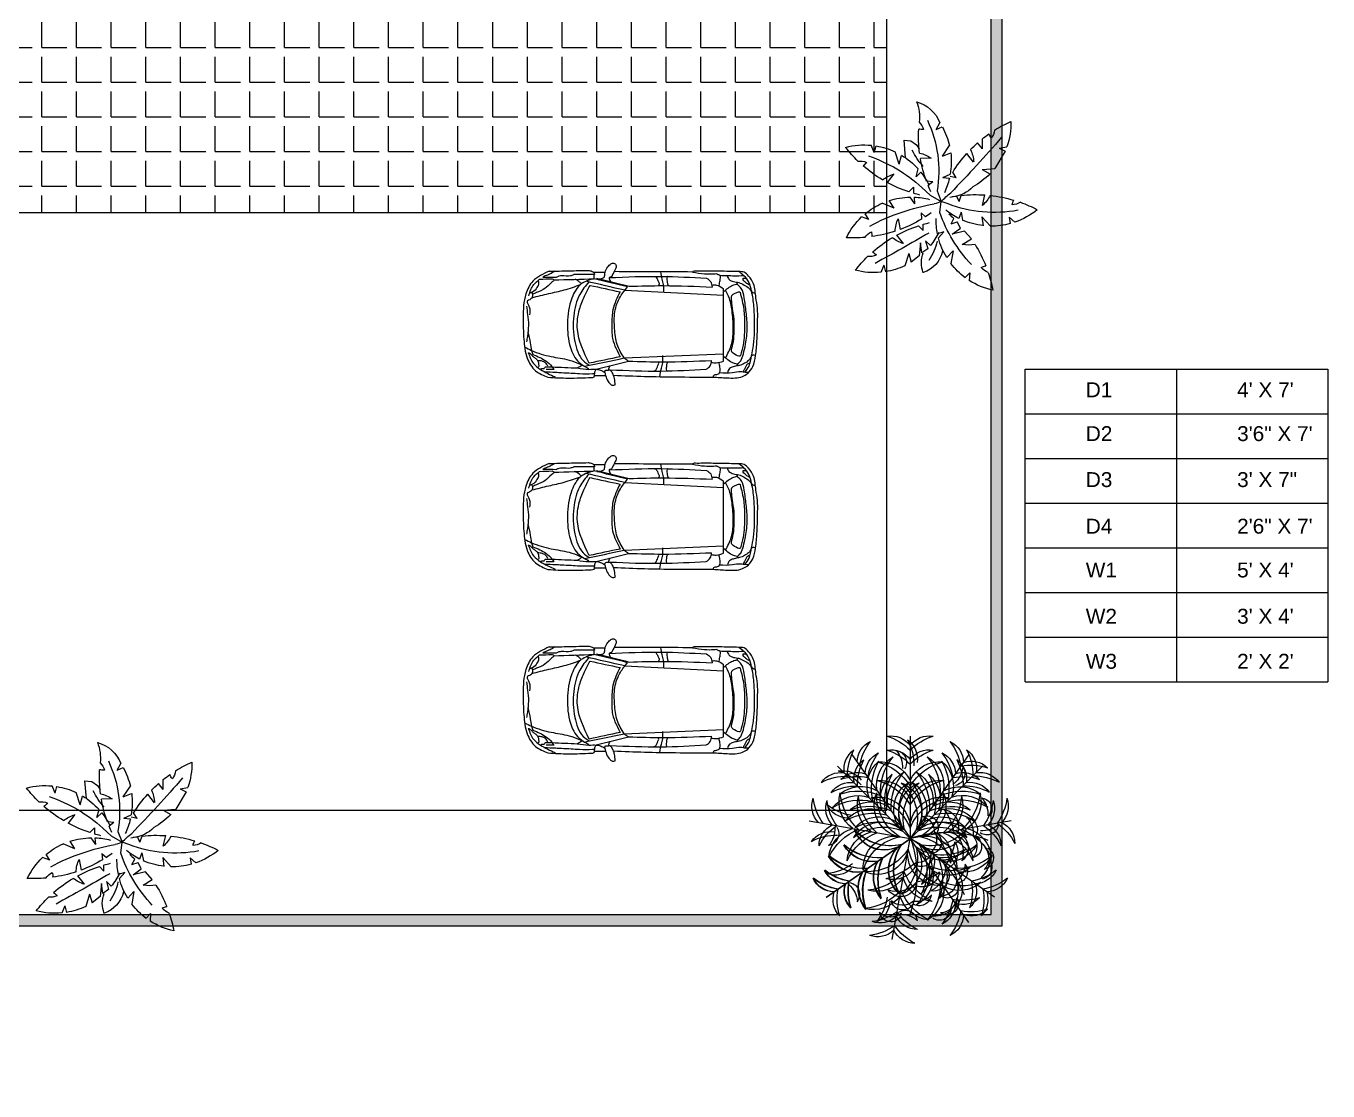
# Model space of a CAD drawing. Header units: feet. Extents: x 2239 to 22025, y 1953 to 22331.
# Drawn here: x 3340 to 4389, y 1953 to 2811 of the extents above; entities that cross this region are included whole.
import ezdxf

# ---------------------------------------------------------------- set-up
doc = ezdxf.new("R2010")
doc.units = ezdxf.units.FT
doc.styles.get("Standard").update_dxf_attribs({"font": 'arial.ttf'})

# ---------------------------------------------------------------- blocks, each defined once
blk = doc.blocks.new('suzuki top')
at = {"color": 7, "linetype": 'Continuous', "lineweight": 25, "ltscale": 6}
for p, q in [((14583.94, 514.45), (14571.16, 514.44)), ((14602.74, 504.72), (14663.96, 501.7)), ((14602.3, 462.73), (14663.96, 465.37))]:
    blk.add_line(p, q, dxfattribs=at)
blk.add_arc((14658.67, 450.96), 1.26, 100.55147, 182.04488, dxfattribs=at)
for points in [[(14555.81, 516.49), (14568.19, 516.8), (14580.04, 517.04)], [(14580.04, 517.04), (14582.4, 516.45), (14583.71, 515.32), (14583.94, 514.45)], [(14590.2, 513.55), (14590.42, 515.95), (14592.19, 519.19), (14594.09, 521.09), (14595.88, 521.5), (14596.74, 521.14)], [(14555.81, 516.49), (14545.73, 510.41), (14541.31, 502.45), (14539.64, 487.94), (14540.09, 474.45), (14542.19, 462.7), (14547.39, 454.85), (14555.03, 450.76)], [(14543.11, 501.21), (14544.49, 505.09), (14546.21, 508.24), (14549.9, 511.58)], [(14548.89, 510.81), (14549.23, 509.07), (14548.22, 506.52), (14545.53, 503.62), (14543.71, 503)], [(14557.59, 511.88), (14558.71, 511.25), (14557.5, 509.71), (14553.2, 505.82), (14547.87, 503.27), (14545.39, 502.27)], [(14549.9, 511.58), (14557.59, 511.88)], [(14559.4, 516.58), (14556.33, 514.81), (14553.35, 513.57), (14551.93, 512.91)], [(14551.93, 512.91), (14560.34, 512.88)], [(14558.74, 511.09), (14583.66, 511.9)], [(14560.34, 512.88), (14561.94, 513.63), (14563.54, 513.86), (14569.08, 513.81), (14571.16, 514.44)], [(14583.66, 511.9), (14575.71, 508.67), (14569.86, 499.9), (14567.15, 484.17), (14568.95, 469.3), (14574.39, 459.97), (14577.8, 457.56)], [(14580.38, 509.89), (14574.78, 502.19), (14571, 488.95), (14571.73, 472.86), (14576.93, 461.07), (14580.65, 458.16)], [(14575.68, 508.65), (14574.12, 510.18), (14571.95, 511.52)], [(14602.74, 504.72), (14578.65, 510.29)], [(14583.28, 515.89), (14590.42, 515.95)], [(14583.66, 511.9), (14583.65, 514.45)], [(14604.41, 506.75), (14583.66, 511.9)], [(14585.24, 512.21), (14605.35, 507.18)], [(14585.25, 511.5), (14588.24, 511.97), (14590, 512.99), (14590.2, 513.55)], [(14592.99, 512.54), (14625.27, 513.34), (14653.44, 512.2)], [(14620.53, 513.35), (14621.83, 513), (14622.88, 511.45), (14623.55, 509.94), (14623.88, 508.09), (14623.48, 507.57)], [(14673.5, 516.26), (14661.31, 516.54), (14651.06, 516.62), (14646.59, 516.62), (14644.97, 516.33), (14644.68, 516.04)], [(14644.68, 516.04), (14652.16, 514.95), (14657.77, 514.9), (14659.75, 515.06)], [(14653.44, 512.2), (14655.94, 509.99), (14656.83, 506.73)], [(14660.9, 514.21), (14660.19, 514.56), (14659.75, 515.06)], [(14676.46, 513.76), (14670.46, 513.51), (14666.21, 513.68), (14661.85, 513.88), (14660.9, 514.21)], [(14666.21, 513.68), (14667.26, 511.59), (14670.13, 510.06), (14673.44, 509.47), (14676.74, 507.97), (14679.88, 505.85), (14681.38, 503.79)], [(14672.62, 508.23), (14672.45, 508.97), (14672.57, 509.66)], [(14678.93, 453.09), (14682.06, 457.38), (14683.79, 464.2), (14684.66, 473.18), (14685.01, 484.77), (14684.9, 493.69), (14683.97, 500.11), (14682.47, 508.63), (14679.4, 513.54), (14676.62, 515.91), (14673.5, 516.26)], [(14681.18, 464.12), (14682.54, 470.77), (14683.13, 479.29), (14683.01, 489.79), (14682.2, 499.46), (14681.32, 504.06), (14679.63, 509.66), (14676.55, 513.68), (14673.5, 516.26)], [(14680.37, 507.86), (14678.4, 508.91), (14677.13, 509.99), (14676.13, 511.16), (14676.09, 512.24)], [(14676.09, 512.24), (14677.23, 512.18), (14678.23, 511.83)], [(14544.84, 503.33), (14545.4, 502.25), (14544.99, 499.88), (14542.27, 498.22)], [(14545.11, 500.08), (14555.54, 502.67), (14565.14, 504.93), (14575.18, 508.26)], [(14580.59, 459.43), (14573.33, 480.32), (14574.65, 493.01), (14577.77, 501.06), (14581.12, 507.76)], [(14581.12, 507.76), (14599.72, 503.69)], [(14599.72, 503.69), (14595.35, 492.68), (14594.6, 483.95), (14595.13, 474.84), (14597.25, 468.61), (14599.81, 463.46)], [(14602.3, 462.73), (14598, 471.09), (14596.4, 480.96), (14596.53, 491.28), (14600.01, 500.88), (14604.41, 506.75)], [(14605.35, 507.18), (14626.6, 507.58), (14656.83, 506.73)], [(14656.65, 507.94), (14659.54, 507.92), (14663.96, 505.64)], [(14663.96, 503.91), (14666.69, 506.07), (14669.68, 507.79), (14672.51, 508.57)], [(14663.96, 460.8), (14663.96, 505.64)], [(14665.16, 462.76), (14668.69, 470.68), (14669.96, 479.69), (14669.33, 490.86), (14667.51, 499.66), (14665.03, 504.8)], [(14669.18, 466.21), (14668.9, 466.92), (14668.92, 468.11), (14669.41, 470.04), (14670.37, 476), (14670.59, 482.74), (14669.97, 490.5), (14669.06, 496.68), (14668.92, 498.94), (14668.89, 500.95)], [(14668.89, 500.95), (14669.08, 501.5), (14670.75, 502.71), (14672.61, 503.5), (14673.72, 503.74), (14674.19, 503.47)], [(14672.38, 458.81), (14674.54, 460.96), (14676.22, 465.2), (14677.56, 471.23), (14678.55, 481.47), (14677.96, 491.12), (14676.76, 500.01), (14674.85, 505.91), (14672.62, 508.23)], [(14681.38, 503.79), (14682.66, 503.04), (14683.63, 503.15)], [(14541.67, 494.86), (14542.42, 489.69), (14542.92, 482.96), (14542.27, 476.13), (14541.72, 472.67)], [(14542.27, 498.22), (14542.17, 497.16), (14543.01, 495.45), (14543.47, 494.44), (14543.62, 489.4)], [(14542.65, 478.92), (14544.1, 472.03), (14544.86, 467.39)], [(14540.57, 469.46), (14544.86, 467.39), (14557.01, 463.63), (14568.14, 461.47), (14574.62, 459.12), (14577.87, 457.53), (14580.22, 456), (14580.47, 455.68)], [(14542.86, 466.03), (14546.09, 459.29), (14550.36, 455.51)], [(14542.86, 466.03), (14543.69, 465.69), (14545.2, 464.29), (14546.69, 462.97), (14548.35, 461.63), (14549.32, 457.92)], [(14544.86, 467.39), (14545.67, 464.9)], [(14545.67, 464.9), (14550.05, 463.02), (14553.72, 460.87), (14557.39, 457.52), (14558.69, 455.51)], [(14554.98, 457.75), (14553.49, 459.66), (14551.35, 460.72), (14548.86, 461.06)], [(14577.8, 457.56), (14602.3, 462.73)], [(14599.81, 463.46), (14580.59, 459.43)], [(14584.96, 455.73), (14605.07, 460.75)], [(14605.07, 460.75), (14603.2, 461.91), (14602.3, 462.73)], [(14605.07, 460.75), (14626.31, 460.35), (14656.55, 461.2)], [(14620.24, 454.59), (14621.55, 454.94), (14622.6, 456.49), (14623.26, 457.99), (14623.6, 459.84), (14623.2, 460.36)], [(14624.5, 451.11), (14625.37, 456.31), (14626.24, 459.65), (14626.36, 461.82), (14626.36, 464.17)], [(14653.15, 455.73), (14655.66, 457.94), (14656.55, 461.2)], [(14656.37, 460), (14659.26, 459.71), (14663.96, 460.8)], [(14672.38, 458.81), (14669.23, 459.82), (14665.66, 462.31), (14663.96, 463.9)], [(14674.51, 464.25), (14674.07, 463.88), (14672.62, 464.06), (14669.18, 466.21)], [(14681.18, 464.12), (14679.4, 461.14), (14676.95, 459.43), (14673.89, 458.11), (14672.69, 457.92)], [(14677.37, 453.98), (14679.71, 457.72), (14681.18, 464.12)], [(14683.8, 464.26), (14682.18, 464.37), (14681.18, 464.12)], [(14549.32, 457.92), (14549.18, 457.22), (14548.67, 456.8)], [(14550.24, 455.6), (14551.21, 456.13), (14552.74, 456.13)], [(14550.36, 455.51), (14554.89, 453.12), (14559.45, 451.04)], [(14552.74, 456.13), (14553.06, 456.87), (14553.44, 457.22)], [(14553.44, 457.22), (14557.65, 457.17)], [(14558.69, 455.51), (14553.95, 455.51)], [(14557.65, 457.17), (14573.24, 456.53)], [(14573.24, 456.53), (14576.17, 458.37)], [(14573.24, 456.53), (14580.47, 455.68), (14585.1, 455.71), (14587.64, 455.17), (14590.29, 453.72)], [(14581.88, 450.63), (14583.6, 451.07), (14584, 452.27), (14584.16, 454.23), (14584.96, 455.73)], [(14590.29, 453.72), (14590.64, 454.93), (14592.49, 455.26), (14593.51, 455.39)], [(14590.29, 453.72), (14591.38, 449.94), (14593.56, 446.71), (14594.99, 445.78), (14596.8, 445.97)], [(14592.69, 455.27), (14592.95, 456.55), (14593.52, 457.87)], [(14593.51, 455.39), (14624.99, 454.6), (14653.15, 455.73)], [(14596.8, 445.97), (14596.24, 449.9), (14594.95, 453.64), (14593.51, 455.39)], [(14657.41, 450.91), (14666.21, 450.39), (14675.76, 451.32), (14678.93, 453.09)], [(14660.98, 452.83), (14659.05, 452.22), (14658.44, 452.19)], [(14660.9, 459.9), (14661.47, 457.1), (14661.5, 453.88), (14660.98, 452.83)], [(14661.43, 453.7), (14669.45, 453.77), (14674.61, 454.34), (14677.48, 453.97), (14679.31, 453.93)], [(14672.69, 457.92), (14669.88, 457.27), (14667.66, 456.17), (14666.3, 453.55)], [(14672.69, 457.92), (14672.38, 458.81)], [(14680.32, 459.39), (14679.1, 459.15), (14677.94, 457.84), (14677.09, 456.17), (14676.02, 454.16)], [(14555.03, 450.76), (14567.8, 450.27), (14581.88, 450.63)], [(14583.94, 451.84), (14588.36, 451.87), (14590.74, 451.86)], [(14595.69, 452.05), (14614.96, 451.33), (14634.1, 450.98), (14657.41, 450.91)]]:
    blk.add_spline(points, degree=3, dxfattribs=at)
for points, knots in [([(14596.74, 521.14), (14596.89, 520.94), (14597.66, 519.96), (14596.57, 516.99), (14595.37, 514.97), (14594.48, 512.84), (14593.57, 512.87), (14593.18, 512.65), (14593, 512.5)], [0, 0, 0, 0, 0.740303, 3.635694, 7.885888, 8.970045, 9.660131, 10.34834, 10.34834, 10.34834, 10.34834]), ([(14593, 512.5), (14593.06, 512.12), (14593.2, 511.27), (14593.59, 510.5), (14593.8, 510.07)], [0.161086, 0.161086, 0.161086, 0.161086, 1.309064, 2.739967, 2.739967, 2.739967, 2.739967]), ([(14624.87, 516.13), (14625.05, 514.61), (14625.41, 511.96), (14626.6, 508.73), (14626.65, 506.05), (14626.65, 504.54), (14626.64, 503.76)], [0.697947, 0.697947, 0.697947, 0.697947, 5.272089, 8.72598, 10.896394, 13.248995, 13.248995, 13.248995, 13.248995]), ([(14629.1, 513.28), (14629.05, 513.21), (14628.69, 512.64), (14628.85, 511.22), (14629.04, 509.58), (14629.24, 507.87), (14630.08, 507.62), (14630.3, 507.56)], [1.099039, 1.099039, 1.099039, 1.099039, 1.349015, 3.223964, 4.866104, 6.749031, 7.408163, 7.408163, 7.408163, 7.408163]), ([(14661.17, 507.69), (14661.38, 508.95), (14661.78, 510.85), (14662.12, 512.93), (14661.84, 513.89)], [0, 0, 0, 0, 2.862768, 5.90438, 5.90438, 5.90438, 5.90438]), ([(14674.19, 503.47), (14675.1, 500.01), (14676.78, 493.45), (14677.01, 482.39), (14676.67, 472.68), (14675.06, 466.39), (14674.51, 464.25)], [0.390134, 0.390134, 0.390134, 0.390134, 11.100088, 20.61141, 33.467195, 40.066296, 40.066296, 40.066296, 40.066296]), ([(14628.81, 454.65), (14628.77, 454.72), (14628.41, 455.29), (14628.57, 456.71), (14628.76, 458.35), (14628.95, 460.06), (14629.8, 460.31), (14630.02, 460.37)], [1.099039, 1.099039, 1.099039, 1.099039, 1.349015, 3.223964, 4.866104, 6.749031, 7.408163, 7.408163, 7.408163, 7.408163]), ([(14552.84, 454.17), (14555.2, 454.08), (14558.72, 453.95), (14564.24, 453.63), (14569.14, 453.4), (14575.55, 452.98), (14580.44, 452.88), (14583.58, 453.14), (14584.04, 453.19)], [0, 0, 0, 0, 7.059353, 10.569108, 16.602063, 21.77478, 29.849086, 31.229924, 31.229924, 31.229924, 31.229924])]:
    blk.add_open_spline(points, degree=3, knots=knots, dxfattribs=at)
blk.add_open_spline([(14644.68, 516.04), (14628.49, 516.11), (14612.29, 516.19), (14596.09, 516.26)], degree=3, dxfattribs=at)
blk = doc.blocks.new('A$C043747C0')
at = {"xscale": 0.02598, "yscale": 0.02598, "zscale": 0.02598}
blk.add_blockref('suzuki top', (-377.74, -11.58), dxfattribs=at)
blk = doc.blocks.new('A$C5D061C3B')
at = {"color": 40}
for p in [(3.377, 6.679), (0.125, 3.951), (6.629, 3.951), (3.951, 0.125)]:
    blk.add_line(p, (3.377, 3.377), dxfattribs=at)
at = {"color": 96}
for p in [(1.483, 6.082), (5.712, 5.712), (1.483, 0.672), (6.082, 1.483)]:
    blk.add_line(p, (3.377, 3.377), dxfattribs=at)
at = {"color": 72}
for p in [(5.259, 6.086), (1.03, 5.716), (0.66, 1.487), (6.07, 1.487)]:
    blk.add_line(p, (3.365, 3.381), dxfattribs=at)
at = {"color": 96}
for centre, radius, start, end in [((2.419, 5.816), 0.762, 115.3757, 178.71), ((3.438, 5.44), 1.715, 141.6206, 170.9237), ((1.413, 5.111), 0.762, 71.29, 134.6243), ((2.678, 5.447), 0.762, 115.3757, 178.71), ((3.696, 5.07), 1.715, 141.6206, 170.9237), ((3.344, 5.089), 1.056, 119.6063, 189.7511), ((4.177, 4.869), 1.77, 139.9634, 183.6288), ((3.871, 5.832), 0.38, 94.742, 213.7475), ((4.447, 5.681), 0.826, 139.618, 183.2106), ((3.357, 5.1), 1.715, 359.0763, 28.3794), ((4.425, 5.294), 0.762, 351.29, 54.6243), ((4.744, 5.613), 0.762, 351.29, 54.6243), ((3.676, 5.419), 1.715, 359.0763, 28.3794), ((1.419, 4.026), 1.715, 79.0763, 108.3794), ((1.671, 4.742), 0.762, 71.29, 134.6243), ((3.688, 4.597), 1.056, 119.6063, 189.7511), ((4.522, 4.377), 1.77, 139.9634, 183.6288), ((2.848, 4.985), 1.77, 346.3712, 30.0366), ((3.707, 5.058), 1.056, 340.2489, 50.3937), ((5.613, 4.744), 0.762, 35.3757, 98.71), ((1.78, 3.994), 1.056, 60.2489, 130.3937), ((1.677, 3.657), 1.715, 79.0763, 108.3794), ((4.035, 4.215), 1.029, 111.3654, 211.5741), ((4.698, 4.013), 1.557, 131.8122, 193.3335), ((2.187, 4.233), 1.557, 336.6665, 38.1878), ((2.875, 4.316), 1.029, 318.4259, 58.6346), ((3.283, 4.633), 1.056, 340.2489, 50.3937), ((2.424, 4.56), 1.77, 346.3712, 30.0366), ((5.1, 3.357), 1.715, 61.6206, 90.9237), ((5.294, 4.425), 0.762, 35.3757, 98.71), ((5.419, 3.676), 1.715, 61.6206, 90.9237), ((1.12, 4.31), 0.38, 94.742, 213.7475), ((1.696, 4.159), 0.826, 139.618, 183.2106), ((1.702, 3.136), 1.77, 66.3712, 110.0366), ((4.985, 2.848), 1.77, 59.9634, 103.6288), ((5.058, 3.707), 1.056, 39.6063, 109.7511), ((2.124, 3.502), 1.056, 60.2489, 130.3937), ((2.046, 2.644), 1.77, 66.3712, 110.0366), ((2.387, 3.752), 0.574, 99.9865, 199.4034), ((3.599, 3.314), 1.651, 142.5759, 170.8942), ((4.633, 3.283), 1.056, 39.6063, 109.7511), ((1.588, 3.666), 0.38, 94.742, 213.7475), ((2.165, 3.515), 0.826, 139.618, 183.2106), ((2.365, 3.045), 1.029, 38.4259, 138.6346), ((2.328, 2.353), 1.557, 56.6665, 118.1878), ((2.84, 3.739), 0.372, 69.2257, 210.1279), ((3.109, 3.59), 0.515, 105.4398, 183.6694), ((4.316, 2.875), 1.029, 31.3654, 131.5741), ((4.56, 2.424), 1.77, 59.9634, 103.6288), ((2.185, 0.015), 3.567, 70.4772, 111.6585), ((1.447, 3.129), 0.376, 122.0577, 257.8533), ((1.751, 3.126), 0.529, 140.1845, 223.654), ((2.007, 3.071), 0.506, 93.8744, 233.9763), ((2.489, 2.932), 0.825, 128.7536, 199.097), ((2.903, 2.8), 0.855, 116.4477, 194.3672), ((4.744, 1.779), 2.789, 140.4007, 163.139), ((4.233, 2.187), 1.557, 51.8122, 113.3335), ((4.013, 4.698), 1.557, 256.6665, 318.1878), ((4.215, 4.035), 1.029, 238.4259, 338.6346), ((5.741, 1.774), 1.715, 61.6206, 90.9237), ((5.935, 2.842), 0.762, 35.3757, 98.71), ((1.067, 2.749), 0.376, 122.0577, 257.8533), ((1.37, 2.745), 0.529, 140.1845, 223.654), ((2.328, 4.401), 1.557, 241.8122, 303.3335), ((2.365, 3.709), 1.029, 221.3654, 321.5741), ((4.035, 2.539), 1.029, 148.4259, 248.6346), ((4.698, 2.741), 1.557, 166.6665, 228.1878), ((2.353, 2.328), 1.557, 331.8122, 33.3335), ((3.045, 2.365), 1.029, 311.3654, 51.5741), ((4.377, 4.522), 1.77, 266.3712, 310.0366), ((4.597, 3.688), 1.056, 260.2489, 330.3937), ((2.644, 2.046), 1.77, 339.9634, 23.6288), ((3.502, 2.124), 1.056, 319.6063, 29.7511), ((4.869, 4.177), 1.77, 266.3712, 310.0366), ((5.089, 3.344), 1.056, 260.2489, 330.3937), ((2.046, 4.111), 1.77, 249.9634, 293.6288), ((2.124, 3.252), 1.056, 229.6063, 299.7511), ((3.688, 2.157), 1.056, 170.2489, 240.3937), ((4.522, 2.378), 1.77, 176.3712, 220.0366), ((3.136, 1.702), 1.77, 339.9634, 23.6288), ((3.994, 1.78), 1.056, 319.6063, 29.7511), ((5.07, 3.696), 1.715, 279.0763, 308.3794), ((5.447, 2.678), 0.762, 271.29, 334.6243), ((1.702, 3.619), 1.77, 249.9634, 293.6288), ((1.78, 2.76), 1.056, 229.6063, 299.7511), ((3.344, 1.665), 1.056, 170.2489, 240.3937), ((4.177, 1.886), 1.77, 176.3712, 220.0366), ((3.657, 1.677), 1.715, 341.6206, 10.9237), ((4.742, 1.671), 0.762, 315.3757, 18.71), ((5.44, 3.438), 1.715, 279.0763, 308.3794), ((5.816, 2.419), 0.762, 271.29, 334.6243), ((1.671, 2.012), 0.762, 225.3757, 288.71), ((1.677, 3.098), 1.715, 251.6206, 280.9237), ((2.678, 1.307), 0.762, 181.29, 244.6243), ((3.696, 1.684), 1.715, 189.0763, 218.3794), ((4.79, 1.377), 0.762, 181.29, 244.6243), ((5.808, 1.754), 1.715, 189.0763, 218.3794), ((1.419, 2.729), 1.715, 251.6206, 280.9237), ((1.413, 1.643), 0.762, 225.3757, 288.71), ((2.419, 0.938), 0.762, 181.29, 244.6243), ((3.438, 1.315), 1.715, 189.0763, 218.3794), ((3.68, 0.113), 0.826, 86.7894, 130.382), ((3.528, 0.69), 0.38, 56.2525, 175.258)]:
    blk.add_arc(centre, radius, start, end, dxfattribs=at)
at = {"color": 40}
for centre, radius, start, end in [((2.763, 5.924), 0.762, 36.29, 99.6243), ((2.145, 5.032), 1.715, 44.0763, 73.3794), ((3.991, 5.924), 0.762, 80.3757, 143.71), ((4.61, 5.032), 1.715, 106.6206, 135.9237), ((2.763, 5.474), 0.762, 36.29, 99.6243), ((2.145, 4.581), 1.715, 44.0763, 73.3794), ((3.991, 5.474), 0.762, 80.3757, 143.71), ((4.61, 4.581), 1.715, 106.6206, 135.9237), ((1.991, 5.462), 0.38, 139.742, 258.7475), ((2.505, 5.763), 0.826, 184.618, 228.2106), ((2.422, 4.799), 1.056, 25.2489, 95.3937), ((1.866, 4.14), 1.77, 31.3712, 75.0366), ((4.332, 4.799), 1.056, 84.6063, 154.7511), ((4.888, 4.14), 1.77, 104.9634, 148.6288), ((5.564, 4.807), 0.762, 80.3757, 143.71), ((6.182, 3.914), 1.715, 106.6206, 135.9237), ((2.422, 4.198), 1.056, 25.2489, 95.3937), ((1.866, 3.54), 1.77, 31.3712, 75.0366), ((4.332, 4.198), 1.056, 84.6063, 154.7511), ((4.888, 3.54), 1.77, 104.9634, 148.6288), ((0.975, 4.424), 0.762, 160.3757, 223.71), ((1.962, 4.878), 1.715, 186.6206, 215.9237), ((2.143, 4.564), 1.056, 164.6063, 234.7511), ((2.888, 4.998), 1.77, 184.9634, 228.6288), ((2.734, 4.46), 1.056, 164.6063, 234.7511), ((3.48, 4.893), 1.77, 184.9634, 228.6288), ((2.358, 3.686), 1.029, 3.4259, 103.6346), ((1.93, 3.14), 1.557, 21.6665, 83.1878), ((3.25, 4.435), 1.029, 156.3654, 256.5741), ((3.862, 4.761), 1.557, 176.8122, 238.3335), ((4.397, 3.686), 1.029, 76.3654, 176.5741), ((4.824, 3.14), 1.557, 96.8122, 158.3335), ((2.893, 4.761), 1.557, 301.6665, 3.1878), ((3.504, 4.435), 1.029, 283.4259, 23.6346), ((3.275, 4.893), 1.77, 311.3712, 355.0366), ((4.02, 4.46), 1.056, 305.2489, 15.3937), ((3.866, 4.998), 1.77, 311.3712, 355.0366), ((4.611, 4.564), 1.056, 305.2489, 15.3937), ((4.793, 4.878), 1.715, 324.0763, 353.3794), ((5.779, 4.424), 0.762, 316.29, 19.6243), ((1.419, 4.346), 0.762, 160.3757, 223.71), ((2.405, 4.8), 1.715, 186.6206, 215.9237), ((4.349, 4.8), 1.715, 324.0763, 353.3794), ((5.335, 4.346), 0.762, 316.29, 19.6243), ((0.762, 3.214), 0.762, 116.29, 179.6243), ((1.534, 2.451), 1.715, 124.0763, 153.3794), ((1.206, 3.136), 0.762, 116.29, 179.6243), ((1.977, 2.373), 1.715, 124.0763, 153.3794), ((4.777, 2.373), 1.715, 26.6206, 55.9237), ((5.549, 3.136), 0.762, 0.3757, 63.71), ((1.811, 2.684), 1.056, 105.2489, 175.3937), ((2.363, 2.022), 1.77, 111.3712, 155.0366), ((2.403, 2.58), 1.056, 105.2489, 175.3937), ((2.955, 1.917), 1.77, 111.3712, 155.0366), ((4.912, 0.157), 3.567, 115.4772, 156.6585), ((2.896, 2.427), 1.029, 83.4259, 183.6346), ((3.359, 1.911), 1.557, 101.6665, 163.1878), ((2.741, 3.253), 0.372, 114.2257, 255.1279), ((3.037, 3.338), 0.515, 150.4398, 228.6694), ((3.395, 1.911), 1.557, 16.8122, 78.3335), ((3.858, 2.427), 1.029, 356.3654, 96.5741), ((3.799, 1.917), 1.77, 24.9634, 68.6288), ((4.352, 2.58), 1.056, 4.6063, 74.7511), ((4.391, 2.022), 1.77, 24.9634, 68.6288), ((4.943, 2.684), 1.056, 4.6063, 74.7511), ((2.412, 2.943), 0.574, 144.9865, 244.4034), ((3.578, 3.49), 1.651, 187.5759, 215.8942), ((1.911, 3.359), 1.557, 286.8122, 348.3335), ((2.427, 2.896), 1.029, 266.3654, 6.5741), ((5.474, 3.214), 2.789, 185.4007, 208.139), ((4.435, 3.25), 1.029, 193.4259, 293.6346), ((4.761, 3.862), 1.557, 211.6665, 273.1878), ((1.122, 2.441), 0.38, 139.742, 258.7475), ((1.636, 2.741), 0.826, 184.618, 228.2106), ((1.908, 2.317), 0.38, 139.742, 258.7475), ((2.422, 2.617), 0.826, 184.618, 228.2106), ((2.624, 2.192), 0.506, 138.8744, 278.9763), ((3.064, 2.435), 0.825, 173.7536, 244.097), ((3.45, 2.634), 0.855, 161.4477, 239.3672), ((6.244, 3.948), 1.715, 234.0763, 263.3794), ((1.917, 2.955), 1.77, 294.9634, 338.6288), ((2.58, 2.403), 1.056, 274.6063, 344.7511), ((4.893, 3.48), 1.77, 221.3712, 265.0366), ((4.46, 2.734), 1.056, 215.2489, 285.3937), ((5.79, 2.962), 0.762, 226.29, 289.6243), ((2.188, 1.837), 0.376, 167.0577, 302.8533), ((2.405, 2.049), 0.529, 185.1845, 268.654), ((2.022, 2.363), 1.77, 294.9634, 338.6288), ((4.998, 2.888), 1.77, 221.3712, 265.0366), ((5.385, 1.584), 0.38, 101.2525, 220.258), ((5.899, 1.283), 0.826, 131.7894, 175.382), ((2.188, 1.299), 0.376, 167.0577, 302.8533), ((2.405, 1.511), 0.529, 185.1845, 268.654), ((2.684, 1.811), 1.056, 274.6063, 344.7511), ((4.564, 2.143), 1.056, 215.2489, 285.3937), ((2.373, 1.977), 1.715, 296.6206, 325.9237), ((3.136, 1.206), 0.762, 270.3757, 333.71), ((4.8, 2.405), 1.715, 234.0763, 263.3794), ((4.346, 1.419), 0.762, 226.29, 289.6243), ((2.451, 1.534), 1.715, 296.6206, 325.9237), ((3.214, 0.762), 0.762, 270.3757, 333.71), ((4.878, 1.962), 1.715, 234.0763, 263.3794), ((4.424, 0.975), 0.762, 226.29, 289.6243)]:
    blk.add_arc(centre, radius, start, end, dxfattribs=at)
at = {"color": 72}
for centre, radius, start, end in [((3.901, 5.939), 0.762, 125.3757, 188.71), ((4.969, 5.745), 1.715, 151.6206, 180.9237), ((3.305, 5.444), 1.715, 9.0763, 38.3794), ((4.323, 5.82), 0.762, 1.29, 64.6243), ((1.998, 5.617), 0.762, 125.3757, 188.71), ((3.066, 5.423), 1.715, 151.6206, 180.9237), ((2.317, 5.298), 0.762, 125.3757, 188.71), ((3.385, 5.104), 1.715, 151.6206, 180.9237), ((3.035, 5.062), 1.056, 129.6063, 199.7511), ((3.894, 4.989), 1.77, 149.9634, 193.6288), ((3.398, 5.094), 1.056, 350.2489, 60.3937), ((2.565, 4.873), 1.77, 356.3712, 40.0366), ((4.064, 5.451), 0.762, 1.29, 64.6243), ((3.046, 5.075), 1.715, 9.0763, 38.3794), ((1.13, 4.748), 0.762, 81.29, 144.6243), ((2.221, 4.381), 1.77, 356.3712, 40.0366), ((3.054, 4.602), 1.056, 350.2489, 60.3937), ((5.071, 4.746), 0.762, 45.3757, 108.71), ((1.324, 3.68), 1.715, 89.0763, 118.3794), ((1.448, 4.43), 0.762, 81.29, 144.6243), ((1.642, 3.362), 1.715, 89.0763, 118.3794), ((3.46, 4.637), 1.056, 129.6063, 199.7511), ((4.319, 4.565), 1.77, 149.9634, 193.6288), ((3.868, 4.321), 1.029, 121.3654, 221.5741), ((4.556, 4.237), 1.557, 141.8122, 203.3335), ((2.707, 4.219), 1.029, 328.4259, 68.6346), ((2.044, 4.017), 1.557, 346.6665, 48.1878), ((4.963, 3.998), 1.056, 49.6063, 119.7511), ((5.065, 3.661), 1.715, 71.6206, 100.9237), ((1.685, 3.712), 1.056, 70.2489, 140.3937), ((1.757, 2.853), 1.77, 76.3712, 120.0366), ((5.04, 3.14), 1.77, 69.9634, 113.6288), ((2.109, 3.287), 1.056, 70.2489, 140.3937), ((2.182, 2.428), 1.77, 76.3712, 120.0366), ((4.696, 2.648), 1.77, 69.9634, 113.6288), ((4.618, 3.506), 1.056, 49.6063, 119.7511), ((4.988, 5.812), 1.715, 279.0763, 308.3794), ((5.365, 4.794), 0.762, 271.29, 334.6243), ((1.062, 4.452), 0.826, 229.618, 273.2106), ((0.91, 3.875), 0.38, 184.742, 303.7475), ((2.426, 2.879), 1.029, 48.4259, 148.6346), ((4.414, 2.358), 1.557, 61.8122, 123.3335), ((4.377, 3.05), 1.029, 41.3654, 141.5741), ((2.51, 2.191), 1.557, 66.6665, 128.1878), ((2.729, 4.702), 1.557, 221.8122, 283.3335), ((2.527, 4.039), 1.029, 201.3654, 301.5741), ((6.727, 2.189), 3.567, 160.4772, 201.6585), ((4.001, 4.702), 1.557, 256.6665, 318.1878), ((4.203, 4.039), 1.029, 238.4259, 338.6346), ((6.053, 3.533), 0.38, 146.2525, 265.258), ((6.629, 3.684), 0.826, 176.7894, 220.382), ((2.145, 3.693), 1.056, 209.6063, 279.7511), ((2.365, 4.526), 1.77, 229.9634, 273.6288), ((3.003, 2.844), 0.372, 159.2257, 300.1279), ((3.152, 3.113), 0.515, 195.4398, 273.6694), ((3.697, 2.369), 1.029, 128.4259, 228.6346), ((4.389, 2.332), 1.557, 146.6665, 208.1878), ((2.341, 2.332), 1.557, 331.8122, 33.3335), ((3.033, 2.369), 1.029, 311.3654, 51.5741), ((4.365, 4.526), 1.77, 266.3712, 310.0366), ((4.585, 3.693), 1.056, 260.2489, 330.3937), ((1.873, 4.181), 1.77, 229.9634, 273.6288), ((1.653, 3.348), 1.056, 209.6063, 279.7511), ((3.24, 2.128), 1.056, 150.2489, 220.3937), ((4.099, 2.051), 1.77, 156.3712, 200.0366), ((3.942, 2.908), 0.855, 206.4477, 284.3672), ((4.963, 4.749), 2.789, 230.4007, 253.139), ((2.632, 2.051), 1.77, 339.9634, 23.6288), ((3.49, 2.128), 1.056, 319.6063, 29.7511), ((4.857, 4.181), 1.77, 266.3712, 310.0366), ((5.077, 3.348), 1.056, 260.2489, 330.3937), ((1.672, 3.7), 1.715, 231.6206, 260.9237), ((1.295, 2.682), 0.762, 205.3757, 268.71), ((2.748, 1.784), 1.056, 150.2489, 220.3937), ((3.607, 1.706), 1.77, 156.3712, 200.0366), ((3.428, 3.603), 1.651, 232.5759, 260.8942), ((2.99, 2.391), 0.574, 189.9865, 289.4034), ((3.124, 1.706), 1.77, 339.9634, 23.6288), ((3.982, 1.784), 1.056, 319.6063, 29.7511), ((5.058, 3.7), 1.715, 279.0763, 308.3794), ((5.435, 2.682), 0.762, 271.29, 334.6243), ((0.926, 2.424), 0.762, 205.3757, 268.71), ((1.303, 3.442), 1.715, 231.6206, 260.9237), ((2.717, 1.423), 1.715, 169.0763, 198.3794), ((2, 1.676), 0.762, 161.29, 224.6243), ((3.086, 1.681), 1.715, 169.0763, 198.3794), ((3.81, 2.493), 0.825, 218.7536, 289.097), ((3.671, 2.011), 0.506, 183.8744, 323.9763), ((3.645, 1.681), 1.715, 341.6206, 10.9237), ((4.73, 1.676), 0.762, 315.3757, 18.71), ((4.014, 1.423), 1.715, 341.6206, 10.9237), ((5.427, 3.442), 1.715, 279.0763, 308.3794), ((5.804, 2.424), 0.762, 271.29, 334.6243), ((1.631, 1.417), 0.762, 161.29, 224.6243), ((3.227, 2.169), 0.826, 229.618, 273.2106), ((3.076, 1.593), 0.38, 184.742, 303.7475), ((3.616, 1.755), 0.529, 230.1845, 313.654), ((3.613, 1.452), 0.376, 212.0577, 347.8533), ((5.099, 1.417), 0.762, 315.3757, 18.71), ((2.583, 1.701), 0.826, 229.618, 273.2106), ((2.432, 1.124), 0.38, 184.742, 303.7475), ((3.997, 1.374), 0.529, 230.1845, 313.654), ((3.994, 1.071), 0.376, 212.0577, 347.8533)]:
    blk.add_arc(centre, radius, start, end, dxfattribs=at)
blk = doc.blocks.new('A$C73886261')
at = {"color": 68}
for p, q in [((2.262, 3.597), (2.125, 3.656)), ((2.262, 3.597), (2.18, 3.748)), ((2.704, 3.255), (2.643, 3.163)), ((2.827, 3.346), (2.704, 3.255)), ((2.981, 3.359), (2.827, 3.346)), ((2.95, 2.967), (2.981, 3.359)), ((3.647, 3.086), (3.609, 3.231)), ((3.647, 3.086), (3.714, 3.245)), ((2.372, 2.954), (2.615, 2.953)), ((3.092, 2.826), (3.035, 3.02)), ((3.092, 2.826), (3.18, 3.098)), ((3.209, 2.603), (3.359, 2.411))]:
    blk.add_line(p, q, dxfattribs=at)
at = {"color": 62}
for p, q in [((0.85, 3.182), (0.68, 3.211)), ((0.85, 3.182), (0.719, 3.112)), ((0.719, 3.112), (0.949, 2.727)), ((1.234, 2.705), (0.949, 2.727)), ((1.234, 2.705), (1.059, 2.604)), ((1.229, 1.898), (1.172, 2.134)), ((1.751, 1.988), (1.702, 2.124)), ((1.751, 1.988), (1.807, 2.111)), ((1.706, 1.749), (1.675, 1.57)), ((1.706, 1.749), (1.759, 1.61)), ((1.243, 1.647), (1.05, 1.436)), ((1.243, 1.647), (1.214, 1.446)), ((1.721, 1.387), (1.793, 1.535)), ((1.931, 1.49), (1.793, 1.535)), ((1.931, 1.49), (1.869, 1.61)), ((1.475, 1.152), (1.629, 1.322)), ((1.629, 1.322), (1.905, 1.256)), ((1.905, 1.256), (1.721, 1.387)), ((2.091, 1.307), (2.233, 1.263)), ((2.091, 1.307), (2.212, 1.173)), ((1.679, 1.025), (1.475, 1.152)), ((1.885, 0.88), (1.932, 0.598)), ((1.885, 0.88), (2.025, 0.734)), ((2.498, 1.106), (2.392, 1.002)), ((2.498, 1.106), (2.452, 0.931)), ((2.452, 0.931), (2.581, 0.838)), ((2.581, 0.838), (2.612, 1.06)), ((2.612, 1.06), (2.643, 0.773)), ((2.643, 0.773), (2.82, 0.627)), ((2.877, 0.821), (2.82, 0.627)), ((2.877, 0.821), (2.965, 0.549)), ((3.432, 0.561), (3.394, 0.416)), ((3.432, 0.561), (3.499, 0.402))]:
    blk.add_line(p, q, dxfattribs=at)
at = {"color": 64}
for p, q in [((1.229, 3.163), (1.229, 3.388)), ((1.229, 3.163), (1.335, 3.298)), ((2.124, 3), (1.965, 3.237)), ((1.424, 2.871), (1.574, 3.062)), ((2.124, 3), (1.937, 3.075)), ((1.816, 2.516), (1.893, 2.64)), ((1.816, 2.516), (1.948, 2.548)), ((2.114, 2.525), (1.948, 2.598)), ((2.114, 2.525), (1.967, 2.507)), ((2.336, 2.425), (2.48, 2.441)), ((2.336, 2.425), (2.442, 2.342)), ((2.602, 1.736), (2.5, 1.647)), ((2.556, 1.342), (2.556, 1.477)), ((2.602, 1.736), (2.591, 1.591)), ((3.114, 1.601), (3.068, 1.362)), ((2.556, 1.342), (2.658, 1.446)), ((2.994, 1.044), (3.144, 1.236))]:
    blk.add_line(p, q, dxfattribs=at)
at = {"color": 66}
for p, q in [((2.713, 2.541), (2.607, 2.646)), ((2.713, 2.541), (2.667, 2.716)), ((2.742, 1.935), (2.844, 2.084)), ((2.742, 1.935), (2.751, 2.083)), ((2.771, 2.305), (2.873, 2.201)), ((2.771, 2.305), (2.771, 2.17)), ((3.206, 1.835), (3.315, 2.006)), ((3.206, 1.835), (3.469, 1.947)), ((3.766, 1.588), (3.85, 1.711)), ((3.766, 1.588), (3.93, 1.641))]:
    blk.add_line(p, q, dxfattribs=at)
at = {"color": 32}
for p, q in [((2.243, 2.223), (2.151, 1.988)), ((2.397, 2.131), (2.151, 1.988)), ((2.581, 2.301), (2.397, 2.131)), ((1.997, 1.935), (2.151, 1.988)), ((2.182, 1.74), (2.151, 1.988))]:
    blk.add_line(p, q, dxfattribs=at)
at = {"color": 60}
for p, q in [((0.63, 1.64), (0.503, 1.523)), ((0.63, 1.64), (0.605, 1.492)), ((1.512, 0.394), (1.525, 0.222)), ((1.512, 0.394), (1.612, 0.283))]:
    blk.add_line(p, q, dxfattribs=at)
at = {"color": 68}
for centre, radius, start, end in [((2.921, 3.453), 0.798, 105.785, 158.3156), ((3.56, 3.872), 0.924, 157.7927, 186.7716), ((3.545, 2.875), 1.621, 151.1693, 167.0809), ((2.919, 3.492), 0.387, 135.6028, 164.4086), ((2.57, 3.864), 0.268, 264.8884, 288.2776), ((-0.323, 3.456), 2.981, 352.5631, 2.9305), ((3.872, 1.632), 1.621, 99.3352, 115.2468), ((3.872, 1.632), 1.621, 75.097, 95.5691), ((2.82, 2.304), 0.789, 103.704, 124.5746), ((3.872, 1.632), 1.621, 121.073, 138.0085), ((1.939, 5.033), 2.981, 314.0682, 322.0211), ((1.939, 5.033), 2.981, 300.729, 311.0964), ((3.97, 2.506), 0.387, 83.7687, 112.5745), ((4.047, 3.01), 0.268, 213.0543, 236.4435), ((2.975, 1.849), 0.789, 51.8699, 72.7405)]:
    blk.add_arc(centre, radius, start, end, dxfattribs=at)
at = {"color": 32}
for centre, radius, start, end in [((4.872, 2.67), 2.667, 154.848, 189.6491), ((20.073, 19.946), 25.386, 220.6029, 224.4019), ((1.311, 3.87), 1.657, 318.4463, 333.7303), ((4.877, -0.228), 3.416, 108.7293, 132.2211), ((0.372, 0.251), 2.486, 44.3211, 51.0297), ((0.96, 4.635), 2.893, 259.4513, 291.0236), ((2.507, 2.783), 0.871, 245.8762, 256.5678), ((1.472, -2.838), 4.845, 61.9685, 80.1043), ((-0.964, 2.857), 3.339, 316.9423, 340.4532), ((31.499, 51.187), 57.755, 239.77791, 241.14453), ((3.301, 1.297), 1.076, 190.5808, 215.7424)]:
    blk.add_arc(centre, radius, start, end, dxfattribs=at)
at = {"color": 60}
for centre, radius, start, end in [((2.211, 3.745), 1.621, 178.7652, 199.2373), ((1.378, -0.84), 2.981, 109.5706, 117.5234), ((1.029, 3.057), 1.621, 230.5993, 251.0714), ((1.029, 3.057), 1.621, 254.8376, 270.7491), ((3.923, -0.551), 2.981, 148.0654, 158.4329), ((2.772, 1.025), 0.668, 192.728, 250.6295), ((0.644, 1.583), 1.621, 306.6717, 322.5832), ((3.923, -0.551), 2.981, 161.4047, 169.3575), ((0.958, 0.761), 0.387, 291.1051, 319.9109), ((1.122, 0.278), 0.268, 60.3907, 83.78), ((3.657, 2.016), 1.621, 244.7532, 260.6648), ((0.644, 1.583), 1.621, 282.4334, 302.9055)]:
    blk.add_arc(centre, radius, start, end, dxfattribs=at)
blk.add_arc((-0.637, 1.063), 2.981, 57.7365, 65.6893)
at = {"color": 64}
for centre, radius, start, end in [((1.338, 3.634), 0.387, 187.4369, 216.2427), ((0.83, 3.589), 0.268, 316.7225, 340.1118), ((-0.637, 1.063), 2.981, 51.2414, 54.7646), ((-0.637, 1.063), 2.981, 44.3972, 48.5759), ((2.211, 2.822), 0.789, 155.5381, 176.4087), ((-0.637, 1.063), 2.981, 31.93, 42.1205), ((3.545, 2.875), 1.621, 172.9071, 189.8426), ((3.545, 2.875), 1.621, 193.1125, 205.3414), ((-0.323, 3.456), 2.981, 335.1513, 338.0514), ((2.816, 0.464), 1.621, 92.283, 104.512), ((4.114, 4.154), 2.981, 234.3219, 237.2219), ((1.723, -1.386), 2.981, 73.7828, 76.6828), ((4.114, 4.154), 2.981, 239.2665, 249.457), ((2.392, 1.283), 0.789, 2.8746, 23.7452), ((1.723, -1.386), 2.981, 61.5477, 71.7382), ((2.76, 1.798), 0.789, 287.2595, 308.1301), ((4.114, 4.154), 2.981, 251.7336, 262.1011), ((1.723, -1.386), 2.981, 48.9036, 59.271), ((3.971, 1.236), 0.268, 164.0589, 187.4482), ((3.54, 0.963), 0.387, 34.7733, 63.5792), ((4.114, 4.154), 2.981, 265.0729, 273.0257), ((3.832, 0.638), 0.268, 123.5565, 146.9457), ((3.755, 1.141), 0.387, 247.4255, 276.2313), ((1.723, -1.386), 2.981, 37.9789, 45.9318)]:
    blk.add_arc(centre, radius, start, end, dxfattribs=at)
at = {"color": 66}
for centre, radius, start, end in [((-0.323, 3.456), 2.981, 340.0959, 350.2864), ((3.872, 1.632), 1.621, 141.2784, 153.5073), ((1.939, 5.033), 2.981, 288.2618, 298.4523), ((1.939, 5.033), 2.981, 283.3172, 286.2172), ((2.816, 0.464), 1.621, 72.0776, 89.0131), ((2.816, 0.464), 1.621, 50.3399, 66.2515), ((2.816, 0.464), 1.621, 26.1016, 46.5738)]:
    blk.add_arc(centre, radius, start, end, dxfattribs=at)
at = {"color": 62}
for centre, radius, start, end in [((2.211, 3.745), 1.621, 224.7412, 241.6767), ((1.378, -0.84), 2.981, 96.2313, 106.5988), ((1.755, 2.487), 0.789, 207.3722, 228.2429), ((1.378, -0.84), 2.981, 83.7641, 93.9547), ((1.96, 2.793), 0.703, 222.491, 265.5522), ((1.378, -0.84), 2.981, 78.8195, 81.7196), ((0.577, 2.302), 0.387, 239.271, 268.0768), ((0.298, 1.875), 0.268, 8.5566, 31.9459), ((1.029, 3.057), 1.621, 296.7807, 309.0097), ((1.029, 3.057), 1.621, 276.5753, 293.5108), ((3.923, -0.551), 2.981, 130.6536, 133.5537), ((0.644, 1.583), 1.621, 348.6148, 0.8438), ((0.644, 1.583), 1.621, 328.4094, 345.3449), ((3.657, 2.016), 1.621, 206.4927, 218.7216), ((1.541, 1.801), 0.789, 259.2063, 280.077), ((1.989, 0.616), 0.604, 338.4394, 21.5606), ((3.657, 2.016), 1.621, 264.4309, 284.903)]:
    blk.add_arc(centre, radius, start, end, dxfattribs=at)

msp = doc.modelspace()

# ---------------------------------------------------------------- hatches: boundary and pattern name
h = msp.add_hatch(color=256)
h.dxf.hatch_style = 1
h.paths.add_polyline_path([(4126.45, 3706.483), (2326.45, 3706.483), (2326.45, 2086.483), (3136.45, 2086.483), (3136.45, 2095.483), (2335.45, 2095.483), (2335.45, 3697.483), (4117.45, 3697.483), (4117.45, 2095.483), (3316.45, 2095.483), (3316.45, 2086.483), (4126.45, 2086.483)])
h = msp.add_hatch()
h.set_pattern_fill('ANGLE', color=256, scale=4)
h.set_pattern_definition([(0, (0, 0), (0, 27.94), [20.32, -7.62]), (90, (0, 0), (-27.94, 2e-15), [20.32, -7.62])])
h.paths.add_polyline_path([(4033.45, 2964.483), (3912.95, 2964.483), (3912.95, 2877.483), (3867.95, 2877.483), (3867.95, 2829.483), (3759.95, 2829.483), (3759.95, 2836.483), (3574.95, 2836.483), (3574.95, 2864.483), (3362.95, 2864.483), (3362.95, 2925.483), (3335.95, 2925.483), (3116.95, 2925.483), (3089.95, 2925.483), (3089.95, 2864.483), (2877.95, 2864.483), (2877.95, 2836.483), (2692.95, 2836.483), (2692.95, 2829.483), (2584.95, 2829.483), (2584.95, 2877.483), (2539.95, 2877.483), (2539.95, 2964.483), (2419.45, 2964.483), (2419.45, 2660.96), (3136.45, 2660.96), (3316.45, 2660.96), (4033.45, 2660.96)])

# ---------------------------------------------------------------- linework, layer by layer
for p, q in [((3316.45, 2660.96), (4033.45, 2660.96)), ((4266.93, 2534.902), (4266.93, 2282.902)), ((4266.93, 2534.902), (4266.93, 2487.809)), ((4145.021, 2498.902), (4388.839, 2498.902)), ((4145.021, 2462.902), (4388.839, 2462.902)), ((4145.021, 2426.902), (4388.839, 2426.902)), ((4145.021, 2390.902), (4388.839, 2390.902)), ((4145.021, 2354.902), (4388.839, 2354.902)), ((4145.021, 2318.902), (4388.839, 2318.902)), ((4145.021, 2282.902), (4388.839, 2282.902))]:
    msp.add_line(p, q)
for points in [[(3316.45, 2086.483), (4126.45, 2086.483), (4126.45, 3706.483), (2326.45, 3706.483), (2326.45, 2086.483), (3136.45, 2086.483)], [(3316.45, 2095.483), (4117.45, 2095.483), (4117.45, 3697.483), (2335.45, 3697.483), (2335.45, 2095.483), (3136.45, 2095.483)], [(3316.45, 2179.483), (4033.45, 2179.483), (4033.45, 3613.483), (2419.45, 3613.483), (2419.45, 2179.483), (3136.45, 2179.483)], [(4145.021, 2282.902), (4145.021, 2534.902), (4388.839, 2534.902), (4388.839, 2282.902)]]:
    msp.add_lwpolyline(points)

# ---------------------------------------------------------------- block references
for name, p, xscale, yscale, zscale in [('A$C73886261', (4154.728, 2598.335), -36, 36, 36), ('A$C043747C0', (3740.573, 2521.745), 50, 50, 50), ('A$C043747C0', (3740.573, 2366.889), 50, 50, 50), ('A$C043747C0', (3740.573, 2219.084), 50, 50, 50), ('A$C73886261', (3494.985, 2082.24), -36, 36, 36), ('A$C5D061C3B', (4136.684, 2072.267), -25, 25, 25)]:
    msp.add_blockref(name, p, dxfattribs=dict(xscale=xscale, yscale=yscale, zscale=zscale))

# ---------------------------------------------------------------- texts
at = {"char_height": 12, "attachment_point": 1}
for s, insert in [('D1', (4193.769, 2524.206)), ("4' X 7'", (4315.678, 2524.206)), ('D2', (4193.769, 2488.894)), ('3\'6" X 7\'', (4315.678, 2488.894)), ('D3', (4193.769, 2451.848)), ('3\' X 7"', (4315.678, 2451.848)), ('D4', (4193.769, 2414.312)), ('2\'6" X 7\'', (4315.678, 2414.312)), ('W1', (4193.769, 2379.035)), ("5' X 4'", (4315.678, 2379.035)), ('W2', (4193.769, 2341.764)), ("3' X 4'", (4315.678, 2341.764)), ('W3', (4193.769, 2305.491)), ("2' X 2'", (4315.678, 2305.491))]:
    msp.add_mtext_dynamic_manual_height_columns(s, width=173.19479, gutter_width=12.5, heights=[0], dxfattribs=dict(at, insert=insert))

doc.saveas('drawing.dxf')
